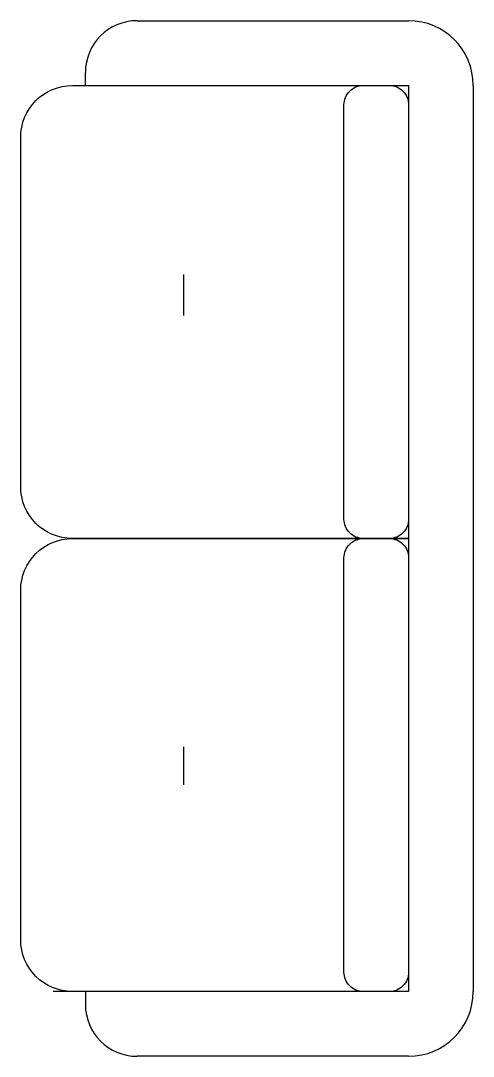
# Model space of a CAD drawing. Extents: x -0.7 to 0, y 0 to 1.6.
import ezdxf

# ---------------------------------------------------------------- set-up
doc = ezdxf.new("R2010")
doc.units = 0
doc.layers.get('0').update_dxf_attribs({"linetype": 'CONTINUOUS'})

msp = doc.modelspace()

# ---------------------------------------------------------------- linework, layer by layer
at = {"color": 0}
for p, q in [((-0.52, 1.6), (-0.1, 1.6)), ((-0.6, 1.5), (-0.6, 1.52)), ((-0.1, 1.5), (-0.1, 0.1)), ((0, 1.5), (0, 0.1)), ((-0.4483, 1.208), (-0.4483, 1.1443)), ((-0.4483, 0.4781), (-0.4483, 0.4193)), ((-0.1, 0.1), (-0.65, 0.1)), ((-0.6, 0.1), (-0.6, 0.08)), ((-0.1, 0), (-0.52, 0))]:
    msp.add_line(p, q, dxfattribs=at)
for points in [[(-0.1, 0.8), (-0.62, 0.8, -0.414214), (-0.7, 0.88), (-0.7, 1.42, -0.414214), (-0.62, 1.5), (-0.1, 1.5)], [(-0.1, 0.1), (-0.62, 0.1, -0.414214), (-0.7, 0.18), (-0.7, 0.72, -0.414214), (-0.62, 0.8), (-0.1, 0.8)]]:
    msp.add_lwpolyline(points, format="xyb", dxfattribs=at)
for points in [[(-0.1, 1.47), (-0.1, 0.83, -0.414214), (-0.13, 0.8), (-0.17, 0.8, -0.414214), (-0.2, 0.83), (-0.2, 1.47, -0.414214), (-0.17, 1.5), (-0.13, 1.5, -0.414214)], [(-0.1, 0.77), (-0.1, 0.13, -0.414214), (-0.13, 0.1), (-0.17, 0.1, -0.414214), (-0.2, 0.13), (-0.2, 0.77, -0.414214), (-0.17, 0.8), (-0.13, 0.8, -0.414214)]]:
    msp.add_lwpolyline(points, format="xyb", close=True, dxfattribs=at)
for centre, radius, start, end in [((-0.52, 1.52), 0.08, 90, 180), ((-0.1, 1.5), 0.1, 0, 90), ((-0.1, 0.1), 0.1, 270, 0), ((-0.52, 0.08), 0.08, 180, 270)]:
    msp.add_arc(centre, radius, start, end, dxfattribs=at)

doc.saveas('drawing.dxf')
